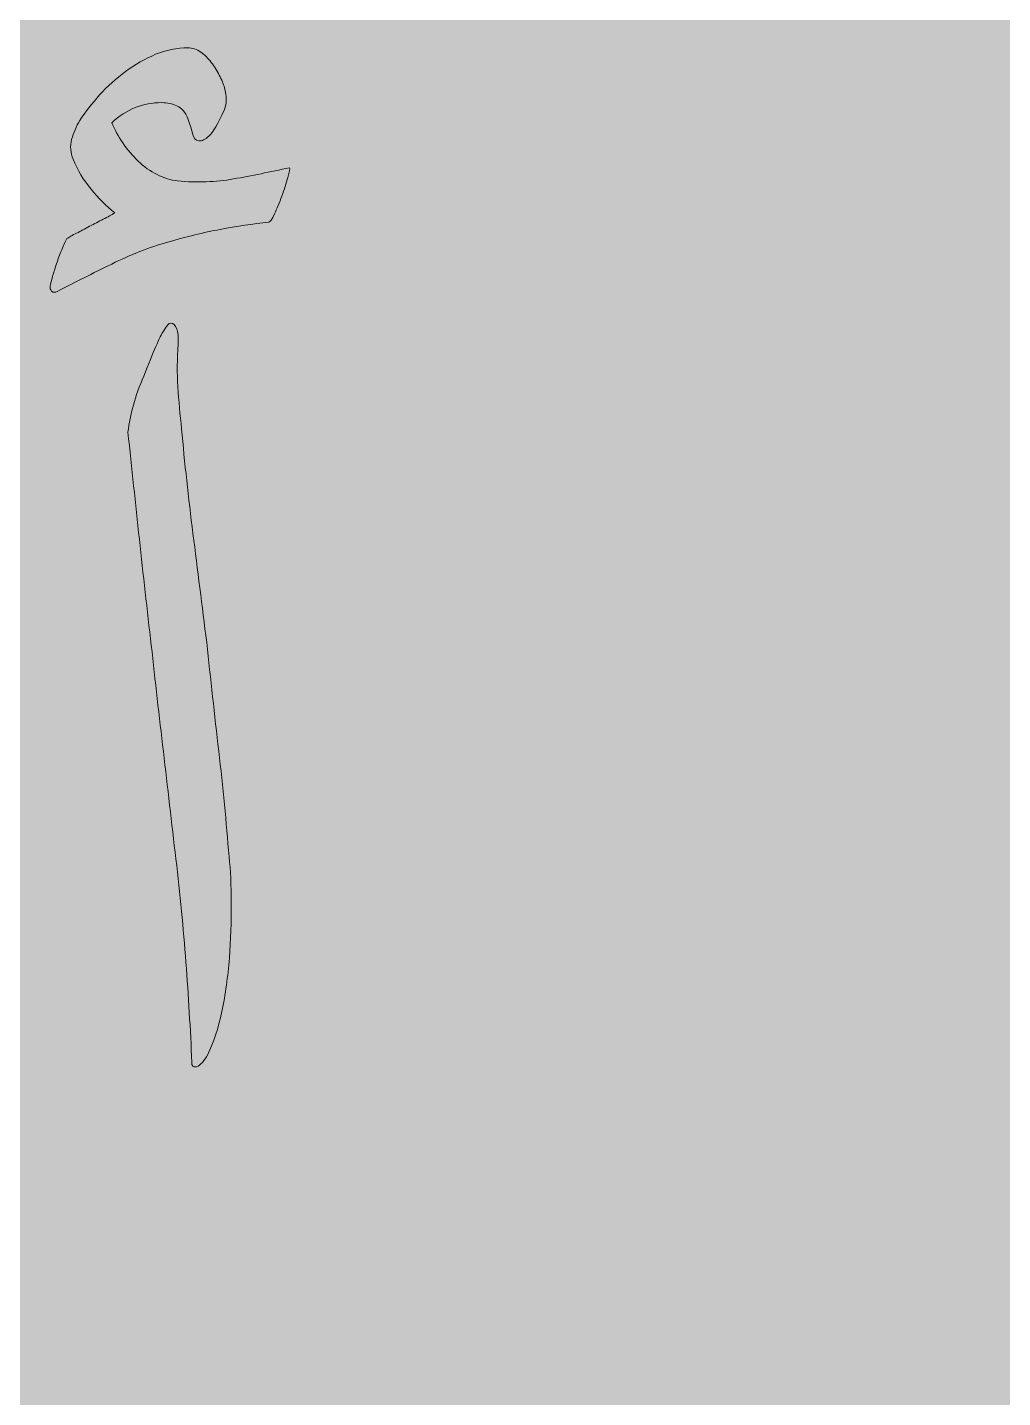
# Model space of a CAD drawing. Header units: inches. Extents: x -1481 to -429, y -1676 to -696.
# Drawn here: x -809.55 to -800.59, y -1133.43 to -1120.84 of the extents above; entities that cross this region are included whole.
import ezdxf

# ---------------------------------------------------------------- set-up
doc = ezdxf.new("R2010")
doc.units = ezdxf.units.IN
doc.header["$MEASUREMENT"] = 0
doc.layers.add('Layer 1', color=7, linetype='Continuous')

# ---------------------------------------------------------------- blocks, each defined once
blk = doc.blocks.new('block 75')
at = {"layer": 'Layer 1', "true_color": 0x009344}
h = blk.add_hatch(color=114, dxfattribs=at)
h.dxf.hatch_style = 2
h.paths.add_polyline_path([(-693.785, -1296.171), (-933.785, -1296.171), (-933.785, -1006.171), (-693.785, -1006.171)])
blk = doc.blocks.new('block 140')
at = {"layer": 'Layer 1', "true_color": 0x49c6ea}
h = blk.add_hatch(color=133, dxfattribs=at)
h.dxf.hatch_style = 2
h.paths.add_polyline_path([(-919.173, -1282.809), (-748.857, -1282.809), (-748.857, -1065.618), (-919.173, -1065.618)])
h = blk.add_hatch(color=133, dxfattribs=at)
h.dxf.hatch_style = 2
h.paths.add_polyline_path([(-907.435, -1277.731), (-761.338, -1277.731), (-761.338, -1076.165), (-907.435, -1076.165)])
at = {"layer": 'Layer 1', "true_color": 0xfff4c8}
h = blk.add_hatch(color=254, dxfattribs=at)
h.dxf.hatch_style = 2
h.paths.add_polyline_path([(-912.062, -1142.837), (-756.359, -1142.837), (-756.359, -1110.574), (-912.062, -1110.574)])
blk = doc.blocks.new('block 139')
at = {"layer": 'Layer 1', "true_color": 0x231f20}
h = blk.add_hatch(color=250, dxfattribs=at)
h.dxf.hatch_style = 2
edge = h.paths.add_edge_path()
edge.add_spline(control_points=[(-809.183, -1122.783), (-809.162, -1122.769), (-809.133, -1122.752), (-809.094, -1122.733), (-809.056, -1122.714), (-809.016, -1122.693), (-808.974, -1122.67), (-808.932, -1122.647), (-808.89, -1122.626), (-808.848, -1122.605), (-808.806, -1122.584), (-808.771, -1122.564), (-808.743, -1122.547), (-808.82, -1122.484), (-808.892, -1122.411), (-808.96, -1122.329), (-809.029, -1122.247), (-809.084, -1122.155), (-809.126, -1122.053), (-809.15, -1121.994), (-809.155, -1121.934), (-809.139, -1121.872), (-809.123, -1121.811), (-809.098, -1121.753), (-809.063, -1121.697), (-809.014, -1121.62), (-808.953, -1121.542), (-808.882, -1121.463), (-808.81, -1121.384), (-808.73, -1121.313), (-808.643, -1121.248), (-808.555, -1121.183), (-808.464, -1121.131), (-808.367, -1121.09), (-808.271, -1121.05), (-808.172, -1121.03), (-808.071, -1121.03), (-808.029, -1121.03), (-807.989, -1121.043), (-807.953, -1121.069), (-807.916, -1121.096), (-807.884, -1121.127), (-807.856, -1121.164), (-807.828, -1121.201), (-807.803, -1121.24), (-807.782, -1121.282), (-807.761, -1121.324), (-807.745, -1121.362), (-807.735, -1121.397), (-807.714, -1121.478), (-807.714, -1121.544), (-807.735, -1121.597), (-807.794, -1121.726), (-807.842, -1121.808), (-807.877, -1121.841), (-807.912, -1121.874), (-807.943, -1121.889), (-807.971, -1121.886), (-807.999, -1121.882), (-808.018, -1121.859), (-808.029, -1121.817), (-808.039, -1121.775), (-808.053, -1121.73), (-808.071, -1121.681), (-808.095, -1121.621), (-808.129, -1121.582), (-808.171, -1121.563), (-808.213, -1121.544), (-808.26, -1121.534), (-808.312, -1121.534), (-808.484, -1121.534), (-808.636, -1121.595), (-808.769, -1121.718), (-808.744, -1121.781), (-808.711, -1121.843), (-808.669, -1121.904), (-808.627, -1121.965), (-808.58, -1122.021), (-808.527, -1122.072), (-808.475, -1122.123), (-808.417, -1122.164), (-808.354, -1122.195), (-808.291, -1122.227), (-808.228, -1122.246), (-808.165, -1122.253), (-807.987, -1122.27), (-807.815, -1122.264), (-807.651, -1122.235), (-807.486, -1122.205), (-807.315, -1122.171), (-807.137, -1122.132), (-807.133, -1122.139), (-807.138, -1122.169), (-807.152, -1122.221), (-807.166, -1122.274), (-807.185, -1122.331), (-807.207, -1122.392), (-807.23, -1122.453), (-807.253, -1122.508), (-807.276, -1122.557), (-807.298, -1122.606), (-807.315, -1122.631), (-807.326, -1122.631), (-807.472, -1122.648), (-807.622, -1122.671), (-807.774, -1122.699), (-807.926, -1122.727), (-808.087, -1122.766), (-808.254, -1122.815), (-808.426, -1122.864), (-808.598, -1122.931), (-808.771, -1123.017), (-808.945, -1123.102), (-809.11, -1123.185), (-809.267, -1123.266), (-809.292, -1123.28), (-809.31, -1123.28), (-809.323, -1123.266), (-809.335, -1123.252), (-809.339, -1123.236), (-809.336, -1123.219), (-809.332, -1123.198), (-809.325, -1123.169), (-809.315, -1123.132), (-809.304, -1123.095), (-809.292, -1123.056), (-809.278, -1123.014), (-809.264, -1122.972), (-809.249, -1122.931), (-809.233, -1122.891), (-809.218, -1122.85), (-809.201, -1122.815), (-809.183, -1122.783)], knot_values=[0, 0, 0, 0, 1, 1, 1, 2, 2, 2, 3, 3, 3, 4, 4, 4, 5, 5, 5, 6, 6, 6, 7, 7, 7, 8, 8, 8, 9, 9, 9, 10, 10, 10, 11, 11, 11, 12, 12, 12, 13, 13, 13, 14, 14, 14, 15, 15, 15, 16, 16, 16, 17, 17, 17, 18, 18, 18, 19, 19, 19, 20, 20, 20, 21, 21, 21, 22, 22, 22, 23, 23, 23, 24, 24, 24, 25, 25, 25, 26, 26, 26, 27, 27, 27, 28, 28, 28, 29, 29, 29, 30, 30, 30, 31, 31, 31, 32, 32, 32, 33, 33, 33, 34, 34, 34, 35, 35, 35, 36, 36, 36, 37, 37, 37, 38, 38, 38, 39, 39, 39, 40, 40, 40, 41, 41, 41, 42, 42, 42, 43, 43, 43, 44, 44, 44, 44], degree=3, periodic=1)
edge = h.paths.add_edge_path()
edge.add_spline(control_points=[(-808.233, -1123.56), (-808.178, -1123.563), (-808.153, -1123.628), (-808.16, -1123.754), (-808.171, -1123.887), (-808.171, -1124.017), (-808.163, -1124.145), (-808.154, -1124.273), (-808.143, -1124.401), (-808.129, -1124.531), (-808.101, -1124.842), (-808.066, -1125.163), (-808.024, -1125.494), (-807.982, -1125.825), (-807.94, -1126.158), (-807.898, -1126.494), (-807.863, -1126.826), (-807.826, -1127.159), (-807.787, -1127.491), (-807.749, -1127.823), (-807.717, -1128.147), (-807.693, -1128.462), (-807.679, -1128.584), (-807.672, -1128.728), (-807.672, -1128.892), (-807.672, -1129.057), (-807.678, -1129.224), (-807.69, -1129.394), (-807.703, -1129.563), (-807.725, -1129.727), (-807.759, -1129.884), (-807.792, -1130.042), (-807.835, -1130.173), (-807.887, -1130.278), (-807.919, -1130.337), (-807.954, -1130.376), (-807.992, -1130.393), (-808.024, -1130.397), (-808.038, -1130.383), (-808.034, -1130.351), (-808.048, -1130.047), (-808.066, -1129.74), (-808.089, -1129.43), (-808.112, -1129.121), (-808.143, -1128.805), (-808.181, -1128.483), (-808.22, -1128.151), (-808.258, -1127.822), (-808.296, -1127.496), (-808.335, -1127.171), (-808.372, -1126.845), (-808.407, -1126.52), (-808.445, -1126.195), (-808.482, -1125.869), (-808.517, -1125.544), (-808.552, -1125.218), (-808.587, -1124.891), (-808.622, -1124.562), (-808.611, -1124.482), (-808.595, -1124.399), (-808.572, -1124.313), (-808.549, -1124.227), (-808.517, -1124.139), (-808.475, -1124.048), (-808.388, -1123.821), (-808.328, -1123.682), (-808.296, -1123.633), (-808.265, -1123.584), (-808.244, -1123.56), (-808.233, -1123.56)], knot_values=[0, 0, 0, 0, 1, 1, 1, 2, 2, 2, 3, 3, 3, 4, 4, 4, 5, 5, 5, 6, 6, 6, 7, 7, 7, 8, 8, 8, 9, 9, 9, 10, 10, 10, 11, 11, 11, 12, 12, 12, 13, 13, 13, 14, 14, 14, 15, 15, 15, 16, 16, 16, 17, 17, 17, 18, 18, 18, 19, 19, 19, 20, 20, 20, 21, 21, 21, 22, 22, 22, 23, 23, 23, 23], degree=3, periodic=1)
at = {"layer": 'Layer 1', "lineweight": 0}
for points, knots in [([(-809.183, -1122.783), (-809.162, -1122.769), (-809.133, -1122.752), (-809.094, -1122.733), (-809.056, -1122.714), (-809.016, -1122.693), (-808.974, -1122.67), (-808.932, -1122.647), (-808.89, -1122.626), (-808.848, -1122.605), (-808.806, -1122.584), (-808.771, -1122.564), (-808.743, -1122.547), (-808.82, -1122.484), (-808.892, -1122.411), (-808.96, -1122.329), (-809.029, -1122.247), (-809.084, -1122.155), (-809.126, -1122.053), (-809.15, -1121.994), (-809.155, -1121.934), (-809.139, -1121.872), (-809.123, -1121.811), (-809.098, -1121.753), (-809.063, -1121.697), (-809.014, -1121.62), (-808.953, -1121.542), (-808.882, -1121.463), (-808.81, -1121.384), (-808.73, -1121.313), (-808.643, -1121.248), (-808.555, -1121.183), (-808.464, -1121.131), (-808.367, -1121.09), (-808.271, -1121.05), (-808.172, -1121.03), (-808.071, -1121.03), (-808.029, -1121.03), (-807.989, -1121.043), (-807.953, -1121.069), (-807.916, -1121.096), (-807.884, -1121.127), (-807.856, -1121.164), (-807.828, -1121.201), (-807.803, -1121.24), (-807.782, -1121.282), (-807.761, -1121.324), (-807.745, -1121.362), (-807.735, -1121.397), (-807.714, -1121.478), (-807.714, -1121.544), (-807.735, -1121.597), (-807.794, -1121.726), (-807.842, -1121.808), (-807.877, -1121.841), (-807.912, -1121.874), (-807.943, -1121.889), (-807.971, -1121.886), (-807.999, -1121.882), (-808.018, -1121.859), (-808.029, -1121.817), (-808.039, -1121.775), (-808.053, -1121.73), (-808.071, -1121.681), (-808.095, -1121.621), (-808.129, -1121.582), (-808.171, -1121.563), (-808.213, -1121.544), (-808.26, -1121.534), (-808.312, -1121.534), (-808.484, -1121.534), (-808.636, -1121.595), (-808.769, -1121.718), (-808.744, -1121.781), (-808.711, -1121.843), (-808.669, -1121.904), (-808.627, -1121.965), (-808.58, -1122.021), (-808.527, -1122.072), (-808.475, -1122.123), (-808.417, -1122.164), (-808.354, -1122.195), (-808.291, -1122.227), (-808.228, -1122.246), (-808.165, -1122.253), (-807.987, -1122.27), (-807.815, -1122.264), (-807.651, -1122.235), (-807.486, -1122.205), (-807.315, -1122.171), (-807.137, -1122.132), (-807.133, -1122.139), (-807.138, -1122.169), (-807.152, -1122.221), (-807.166, -1122.274), (-807.185, -1122.331), (-807.207, -1122.392), (-807.23, -1122.453), (-807.253, -1122.508), (-807.276, -1122.557), (-807.298, -1122.606), (-807.315, -1122.631), (-807.326, -1122.631), (-807.472, -1122.648), (-807.622, -1122.671), (-807.774, -1122.699), (-807.926, -1122.727), (-808.087, -1122.766), (-808.254, -1122.815), (-808.426, -1122.864), (-808.598, -1122.931), (-808.771, -1123.017), (-808.945, -1123.102), (-809.11, -1123.185), (-809.267, -1123.266), (-809.292, -1123.28), (-809.31, -1123.28), (-809.323, -1123.266), (-809.335, -1123.252), (-809.339, -1123.236), (-809.336, -1123.219), (-809.332, -1123.198), (-809.325, -1123.169), (-809.315, -1123.132), (-809.304, -1123.095), (-809.292, -1123.056), (-809.278, -1123.014), (-809.264, -1122.972), (-809.249, -1122.931), (-809.233, -1122.891), (-809.218, -1122.85), (-809.201, -1122.815), (-809.183, -1122.783)], [0, 0, 0, 0, 1, 1, 1, 2, 2, 2, 3, 3, 3, 4, 4, 4, 5, 5, 5, 6, 6, 6, 7, 7, 7, 8, 8, 8, 9, 9, 9, 10, 10, 10, 11, 11, 11, 12, 12, 12, 13, 13, 13, 14, 14, 14, 15, 15, 15, 16, 16, 16, 17, 17, 17, 18, 18, 18, 19, 19, 19, 20, 20, 20, 21, 21, 21, 22, 22, 22, 23, 23, 23, 24, 24, 24, 25, 25, 25, 26, 26, 26, 27, 27, 27, 28, 28, 28, 29, 29, 29, 30, 30, 30, 31, 31, 31, 32, 32, 32, 33, 33, 33, 34, 34, 34, 35, 35, 35, 36, 36, 36, 37, 37, 37, 38, 38, 38, 39, 39, 39, 40, 40, 40, 41, 41, 41, 42, 42, 42, 43, 43, 43, 44, 44, 44, 44]), ([(-808.233, -1123.56), (-808.178, -1123.563), (-808.153, -1123.628), (-808.16, -1123.754), (-808.171, -1123.887), (-808.171, -1124.017), (-808.163, -1124.145), (-808.154, -1124.273), (-808.143, -1124.401), (-808.129, -1124.531), (-808.101, -1124.842), (-808.066, -1125.163), (-808.024, -1125.494), (-807.982, -1125.825), (-807.94, -1126.158), (-807.898, -1126.494), (-807.863, -1126.826), (-807.826, -1127.159), (-807.787, -1127.491), (-807.749, -1127.823), (-807.717, -1128.147), (-807.693, -1128.462), (-807.679, -1128.584), (-807.672, -1128.728), (-807.672, -1128.892), (-807.672, -1129.057), (-807.678, -1129.224), (-807.69, -1129.394), (-807.703, -1129.563), (-807.725, -1129.727), (-807.759, -1129.884), (-807.792, -1130.042), (-807.835, -1130.173), (-807.887, -1130.278), (-807.919, -1130.337), (-807.954, -1130.376), (-807.992, -1130.393), (-808.024, -1130.397), (-808.038, -1130.383), (-808.034, -1130.351), (-808.048, -1130.047), (-808.066, -1129.74), (-808.089, -1129.43), (-808.112, -1129.121), (-808.143, -1128.805), (-808.181, -1128.483), (-808.22, -1128.151), (-808.258, -1127.822), (-808.296, -1127.496), (-808.335, -1127.171), (-808.372, -1126.845), (-808.407, -1126.52), (-808.445, -1126.195), (-808.482, -1125.869), (-808.517, -1125.544), (-808.552, -1125.218), (-808.587, -1124.891), (-808.622, -1124.562), (-808.611, -1124.482), (-808.595, -1124.399), (-808.572, -1124.313), (-808.549, -1124.227), (-808.517, -1124.139), (-808.475, -1124.048), (-808.388, -1123.821), (-808.328, -1123.682), (-808.296, -1123.633), (-808.265, -1123.584), (-808.244, -1123.56), (-808.233, -1123.56)], [0, 0, 0, 0, 1, 1, 1, 2, 2, 2, 3, 3, 3, 4, 4, 4, 5, 5, 5, 6, 6, 6, 7, 7, 7, 8, 8, 8, 9, 9, 9, 10, 10, 10, 11, 11, 11, 12, 12, 12, 13, 13, 13, 14, 14, 14, 15, 15, 15, 16, 16, 16, 17, 17, 17, 18, 18, 18, 19, 19, 19, 20, 20, 20, 21, 21, 21, 22, 22, 22, 23, 23, 23, 23])]:
    blk.add_open_spline(points, degree=3, knots=knots, dxfattribs=at)
at = {"layer": 'Layer 1'}
blk.add_blockref('block 140', (0, 0), dxfattribs=at)

msp = doc.modelspace()

# ---------------------------------------------------------------- hatches: boundary and pattern name
at = {"layer": 'Layer 1', "true_color": 0x006738}
h = msp.add_hatch(color=116, dxfattribs=at)
h.dxf.hatch_style = 2
h.paths.add_polyline_path([(-749.015, -1281.171), (-919.015, -1281.171), (-919.015, -1062.796), (-749.015, -1062.796)])

# ---------------------------------------------------------------- block references
at = {"layer": 'Layer 1'}
for name in ['block 75', 'block 139']:
    msp.add_blockref(name, (0, 0), dxfattribs=at)

doc.saveas('drawing.dxf')
